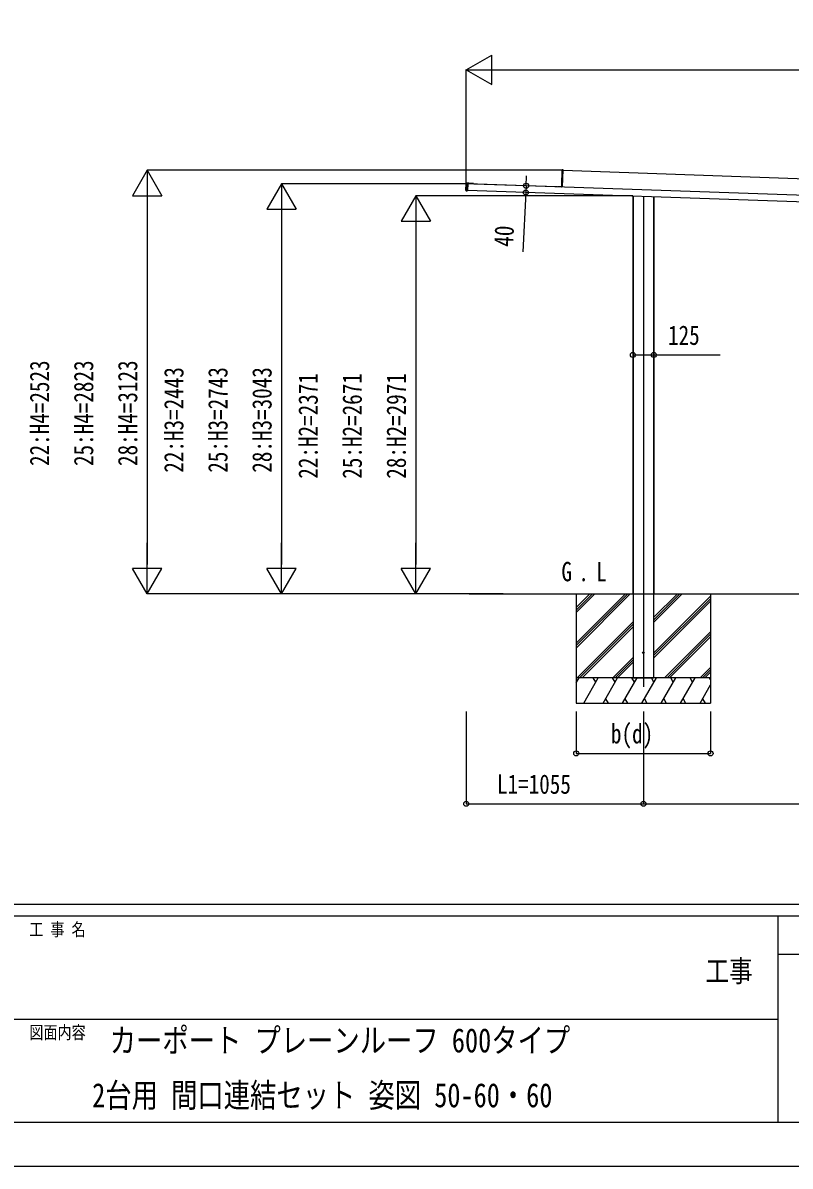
# Model space of a CAD drawing. Units: millimetres, scale not verified. Extents: x -14718 to 14718, y -10395 to 10395.
# Drawn here: x 36 to 4607, y -10395 to -3587 of the extents above; entities that cross this region are included whole.
import ezdxf
from ezdxf.enums import TextEntityAlignment as Align

# ---------------------------------------------------------------- set-up
doc = ezdxf.new("R2010")
doc.units = ezdxf.units.MM
doc.header["$LTSCALE"] = 50
for name, color, linetype in [('0-2_USER1', 3, 'Continuous'), ('0-3_YKK_12', 2, 'Continuous'), ('0-4_YKK_A1', 4, 'Continuous'), ('0-5_YKK_D', 6, 'Continuous'), ('0-6_YKK_ZWAK', 7, 'Continuous')]:
    doc.layers.add(name, color=color, linetype=linetype)
doc.styles.add('ＭＳ ゴシック', font='')
doc.styles.get('ＭＳ ゴシック').set_extended_font_data('MS Gothic')

msp = doc.modelspace()

# ---------------------------------------------------------------- linework, layer by layer
at = {"layer": '0-3_YKK_12'}
msp.add_line((3732.59, -4618.71), (3732.59, -7540), dxfattribs=at)
at = {"layer": '0-4_YKK_A1'}
for p, q in [((3249.65, -4462.8), (3246.43, -4554.89)), ((3249.65, -4462.8), (3249.18, -4462.78)), ((3255.19, -4462.66), (3249.65, -4462.8)), ((3249.66, -4462.3), (3255.2, -4462.16)), ((3251.64, -4564.06), (3255.19, -4462.66)), ((3255.11, -4464.86), (7568.92, -4615.5)), ((3255.2, -4462.16), (3255.19, -4462.66)), ((2674.85, -4584.18), (2676.21, -4545.21)), ((2676.55, -4585.28), (2677.99, -4544.22)), ((2678.46, -4544.24), (2677.02, -4585.29)), ((2678.46, -4544.24), (2677.99, -4544.22)), ((2686, -4544.04), (2678.46, -4544.24)), ((2692.81, -4542.79), (2679.32, -4542.31)), ((2684.31, -4542.49), (2684.27, -4543.59)), ((2686, -4544.04), (2684.53, -4586.02)), ((7680.61, -4719.46), (2685.96, -4545.04)), ((2692.74, -4544.78), (2692.81, -4542.79)), ((2698.8, -4543), (2692.81, -4542.79)), ((2698.73, -4544.99), (2698.8, -4543)), ((2708.8, -4543.34), (2698.8, -4543)), ((2708.73, -4545.34), (2708.8, -4543.34)), ((2714.72, -4545.55), (2714.79, -4543.55)), ((2721.74, -4546.29), (2721.75, -4545.99)), ((2721.75, -4545.99), (2721.77, -4545.39)), ((3246.43, -4554.89), (3245.96, -4554.88)), ((3246.43, -4554.89), (3246.15, -4562.9)), ((2677.02, -4585.29), (2676.55, -4585.28)), ((2684.52, -4586.52), (2677.01, -4585.79)), ((2677.02, -4585.29), (2684.53, -4586.02)), ((2677.75, -4587.29), (2682.74, -4587.46)), ((2682.74, -4587.46), (2682.78, -4586.35)), ((2684.53, -4586.02), (2684.52, -4586.52)), ((7679.21, -4759.43), (2684.57, -4585.02)), ((3216.64, -4563.57), (3216.65, -4563.27)), ((3216.65, -4563.27), (3216.67, -4562.67)), ((3216.67, -4562.67), (3216.68, -4562.37)), ((3220.64, -4563.71), (3220.66, -4563.01)), ((3251.63, -4564.09), (3220.66, -4563.01)), ((3246.15, -4562.9), (3245.68, -4562.89)), ((3251.64, -4564.06), (3251.62, -4564.79)), ((3671.29, -4619.47), (3671.29, -6987.5)), ((3671.69, -4619.49), (3671.69, -7487.5)), ((3793.49, -4623.74), (3793.49, -7487.5)), ((3795.09, -4623.8), (3795.09, -6987.5)), ((2695.06, -6987.5), (8193.71, -6987.51)), ((3332.59, -6987.5), (3332.59, -7637.5)), ((3332.59, -7281.48), (3626.57, -6987.5)), ((3332.59, -7295.62), (3640.71, -6987.5)), ((3332.59, -7309.76), (3654.85, -6987.5)), ((3332.59, -7069.34), (3414.43, -6987.5)), ((3332.59, -7083.49), (3428.58, -6987.5)), ((3332.59, -7097.63), (3442.72, -6987.5)), ((3670.39, -6987.5), (3670.99, -6987.5)), ((3793.49, -6987.5), (3793.59, -6987.5)), ((3793.49, -7157.23), (3963.22, -6987.5)), ((3793.49, -7143.09), (3949.08, -6987.5)), ((3793.49, -7128.95), (3934.94, -6987.5)), ((3793.49, -7341.08), (4132.59, -7001.98)), ((3793.59, -6987.5), (3793.89, -6987.5)), ((3794.79, -6987.5), (3795.09, -6987.5)), ((4132.59, -6987.5), (4132.59, -7637.5)), ((3793.49, -7355.22), (4132.59, -7016.12)), ((3793.49, -7369.36), (4132.59, -7030.26)), ((3338.7, -7487.5), (3671.69, -7154.51)), ((3352.84, -7487.5), (3671.69, -7168.65)), ((3366.98, -7487.5), (3671.69, -7182.8)), ((3859.2, -7487.5), (4132.59, -7214.11)), ((3873.34, -7487.5), (4132.59, -7228.25)), ((3887.48, -7487.5), (4132.59, -7242.4)), ((3550.83, -7487.5), (3671.69, -7366.64)), ((3564.97, -7487.5), (3671.69, -7380.78)), ((3579.12, -7487.5), (3671.69, -7394.93)), ((4132.59, -7487.5), (3332.59, -7487.5)), ((3332.59, -7516.44), (3349.3, -7487.5)), ((3377.13, -7637.5), (3463.74, -7487.5)), ((3448.74, -7513.48), (3433.73, -7487.5)), ((3492.61, -7637.5), (3579.21, -7487.5)), ((3564.21, -7513.48), (3549.21, -7487.5)), ((3608.08, -7637.5), (3694.68, -7487.5)), ((3679.68, -7513.48), (3664.68, -7487.5)), ((3671.69, -7487.5), (3793.49, -7487.5)), ((3723.55, -7637.5), (3810.15, -7487.5)), ((3795.15, -7513.48), (3780.15, -7487.5)), ((3839.02, -7637.5), (3925.62, -7487.5)), ((3910.62, -7513.48), (3895.62, -7487.5)), ((3954.49, -7637.5), (4041.09, -7487.5)), ((4026.09, -7513.48), (4011.09, -7487.5)), ((4071.33, -7487.5), (4132.59, -7426.24)), ((4085.47, -7487.5), (4132.59, -7440.38)), ((4099.61, -7487.5), (4132.59, -7454.53)), ((4132.59, -7497.95), (4126.56, -7487.5)), ((3334.3, -7513.48), (3332.59, -7510.52)), ((4069.96, -7637.5), (4132.59, -7529.02)), ((3507.6, -7611.52), (3522.6, -7637.5)), ((3623.08, -7611.52), (3638.07, -7637.5)), ((3738.55, -7611.52), (3753.54, -7637.5)), ((3854.01, -7611.52), (3869.01, -7637.5)), ((3969.49, -7611.52), (3984.48, -7637.5)), ((4084.96, -7611.52), (4099.95, -7637.5)), ((3332.59, -7637.5), (4132.59, -7637.5))]:
    msp.add_line(p, q, dxfattribs=at)
for points in [[(3245.68, -4562.89), (3245.96, -4554.88), (3249.18, -4462.78)], [(2678.47, -4543.74), (2686.02, -4543.54), (2686, -4544.04)], [(2721.29, -4543.78), (2721.22, -4545.78), (2685.98, -4544.55)], [(2721.29, -4543.78), (2714.79, -4543.55), (2708.8, -4543.34)], [(2721.77, -4545.39), (2721.78, -4545.09), (3216.68, -4562.37)], [(3220.66, -4563.01), (3220.68, -4562.51), (3245.36, -4563.37)], [(3670.09, -4619.43), (3670.09, -6987.5), (3670.39, -6987.5)], [(3793.89, -4623.75), (3793.89, -6987.5), (3794.19, -6987.5), (3794.79, -6987.5)], [(3670.99, -6987.5), (3671.29, -6987.5), (3671.59, -6987.5), (3671.69, -6987.5)]]:
    msp.add_lwpolyline(points, dxfattribs=at)
msp.add_circle((3732.59, -7337.5), 5, dxfattribs=at)
for centre, radius, start, end in [((3249.68, -4462.8), 0.5, 91.5, 178), ((3251.71, -4462.62), 2.07, 171.06854, 184.93146), ((2679.21, -4545.31), 3, 88, 178), ((2678.49, -4544.24), 0.5, 91.5, 178), ((2680.52, -4544.06), 2.07, 171.06854, 184.93146), ((2677.85, -4584.29), 3, 178, 268), ((2677.05, -4585.29), 0.5, 178, 264.5), ((2679.07, -4585.61), 2.07, 171.06854, 184.93146), ((3245.18, -4562.87), 0.5, 268, 358), ((3245.18, -4562.6), 0.765, 269.05171, 301.0406), ((3245.37, -4563.13), 0.242, 269.80053, 328.78296), ((3248.25, -4548.11), 15.54, 259.3054, 261.87346), ((3245.88, -4565.08), 1.85, 83.82294, 99.58333), ((3242.91, -4563.02), 3.17, 351.51431, 355.97407), ((3245.15, -4562.87), 1, 337.89786, 358), ((3251.6, -4564.07), 0.046, 321.12762, 0.80407)]:
    msp.add_arc(centre, radius, start, end, dxfattribs=at)
for centre, ratio, start_param in [((3238.56, -4563.64), 0.038227, 0), ((3238.58, -4563.64), 0.061163, 0.0374041)]:
    msp.add_ellipse(centre, major_axis=(13.07, -0.46), ratio=ratio, start_param=start_param, end_param=0.962078, dxfattribs=at)
at = {"layer": '0-5_YKK_D'}
for p, q in [((2677.59, -3866.37), (2829.14, -3778.87)), ((2829.14, -3953.87), (2829.14, -3778.87)), ((2677.59, -4583.29), (2677.59, -3865.37)), ((2677.59, -3866.37), (2829.14, -3953.87)), ((2677.59, -3866.37), (2980.7, -3866.37)), ((2852.59, -3866.37), (7512.59, -3866.37)), ((777.59, -4464.76), (690.09, -4616.31)), ((3251.31, -4464.76), (776.59, -4464.76)), ((777.59, -4464.76), (865.09, -4616.31)), ((777.59, -4464.76), (777.59, -4767.87)), ((1577.59, -4544.81), (1490.09, -4696.37)), ((2678.47, -4544.81), (1576.59, -4544.81)), ((1577.59, -4544.81), (1665.09, -4696.37)), ((1577.59, -4544.81), (1577.59, -4847.92)), ((3033.62, -4557.18), (3031.71, -4597.14)), ((3033.62, -4557.18), (3036.46, -4497.75)), ((690.09, -4616.31), (865.09, -4616.31)), ((2377.59, -4616.48), (2290.09, -4768.04)), ((3670.69, -4616.48), (2376.59, -4616.48)), ((2377.59, -4616.48), (2465.09, -4768.04)), ((2377.59, -4616.48), (2377.59, -4919.59)), ((3031.71, -4597.14), (3014.81, -4950.54)), ((777.59, -4639.76), (777.59, -6812.5)), ((1490.09, -4696.37), (1665.09, -4696.37)), ((1577.59, -4719.81), (1577.59, -6812.5)), ((2290.09, -4768.04), (2465.09, -4768.04)), ((2377.59, -4791.48), (2377.59, -6812.5)), ((777.59, -6987.5), (777.59, -6684.39)), ((1577.59, -6987.5), (1577.59, -6684.39)), ((2377.59, -6987.5), (2377.59, -6684.39)), ((777.59, -6987.5), (690.09, -6835.94)), ((865.09, -6835.94), (690.09, -6835.94)), ((777.59, -6987.5), (865.09, -6835.94)), ((1577.59, -6987.5), (1490.09, -6835.94)), ((1665.09, -6835.94), (1490.09, -6835.94)), ((1577.59, -6987.5), (1665.09, -6835.94)), ((2377.59, -6987.5), (2290.09, -6835.94)), ((2465.09, -6835.94), (2290.09, -6835.94)), ((2377.59, -6987.5), (2465.09, -6835.94)), ((2694.06, -6987.5), (776.59, -6987.5)), ((2693.06, -6987.5), (1576.59, -6987.5)), ((2897.14, -6987.5), (2376.59, -6987.5)), ((2677.59, -7687.5), (2677.59, -8238.5)), ((3332.59, -7687.5), (3332.59, -7938.5)), ((3732.59, -7687.5), (3732.59, -8238.5)), ((3732.59, -7687.5), (3732.59, -8238.5)), ((4132.59, -7687.5), (4132.59, -7938.5)), ((3332.59, -7937.5), (4132.59, -7937.5)), ((2677.59, -8237.5), (3732.59, -8237.5)), ((3732.59, -8237.5), (7458.59, -8237.5))]:
    msp.add_line(p, q, dxfattribs=at)
msp.add_lwpolyline([(3670.09, -5564.5), (3795.09, -5564.5), (4190.19, -5564.5)], dxfattribs=at)
for centre in [(3033.62, -4557.18), (3031.71, -4597.14), (3670.09, -5564.5), (3795.09, -5564.5), (3332.59, -7937.5), (4132.59, -7937.5), (2677.59, -8237.5), (3732.59, -8237.5), (3732.59, -8237.5)]:
    msp.add_circle(centre, 14.88, dxfattribs=at)
at = {"layer": '0-6_YKK_ZWAK'}
for p, q in [((13632.57, -8837.5), (-13667.43, -8837.5)), ((4532.57, -8907.5), (-17.43, -8907.5)), ((6947.57, -9135), (4532.57, -9135)), ((-17.43, -9520), (4532.57, -9520)), ((-17.43, -10132.5), (4532.57, -10132.5)), ((4532.57, -10132.5), (6947.57, -10132.5))]:
    msp.add_line(p, q, dxfattribs=at)
msp.add_lwpolyline([(-14717.5, -10395), (14717.5, -10395), (14717.5, 10395), (-14717.5, 10395)], close=True, dxfattribs=at)
msp.add_lwpolyline([(6947.57, -8907.5), (4532.57, -8907.5), (4532.57, -10132.5)], dxfattribs=at)

# ---------------------------------------------------------------- texts
at = {"layer": '0-2_USER1', "style": 'ＭＳ ゴシック', "width": 0.8}
for s, height, p in [('G', 115.5, (3244.5, -6947)), ('L', 115.5, (3451.37, -6947)), ('.', 115.5, (3345.3, -6947)), ('カーポート プレーンルーフ 600タイプ', 143.7, (553.68, -9760.92)), ('2台用 間口連結セット 姿図 50-60・60', 143.7, (449.14, -10087.58))]:
    msp.add_text(s, height=height, dxfattribs=at).set_placement(p, align=Align.BOTTOM_LEFT)
at = {"layer": '0-5_YKK_D', "style": 'ＭＳ ゴシック', "width": 0.8}
for s, rotation, p in [('40', 87.262, (2991.03, -4924.37)), ('22:H4=2523', 90, (227.59, -6225.93)), ('25:H4=2823', 90, (490.09, -6225.93)), ('28:H4=3123', 90, (752.59, -6225.93)), ('22:H3=2443', 90, (1027.59, -6265.96)), ('25:H3=2743', 90, (1290.09, -6265.96)), ('28:H3=3043', 90, (1552.59, -6265.96)), ('22:H2=2371', 90, (1827.59, -6301.79)), ('25:H2=2671', 90, (2090.09, -6301.79)), ('28:H2=2971', 90, (2352.59, -6301.79))]:
    msp.add_text(s, height=115.5, rotation=rotation, dxfattribs=at).set_placement(p, align=Align.BOTTOM_LEFT)
for s, p in [('125', (3879.59, -5539.5)), ('b(d)', (3539.39, -7912.5)), ('L1=1055', (2860.69, -8212.5))]:
    msp.add_text(s, height=115.5, dxfattribs=at).set_placement(p, align=Align.BOTTOM_LEFT)
at = {"layer": '0-6_YKK_ZWAK', "style": 'ＭＳ ゴシック', "width": 0.8}
for s, height, p in [('工 事 名', 76.98, (74.44, -9047.5)), ('工事', 128.3, (4103.17, -9336.13)), ('図面内容', 76.98, (74.44, -9660))]:
    msp.add_text(s, height=height, dxfattribs=at).set_placement(p, align=Align.BOTTOM_LEFT)

doc.saveas('drawing.dxf')
